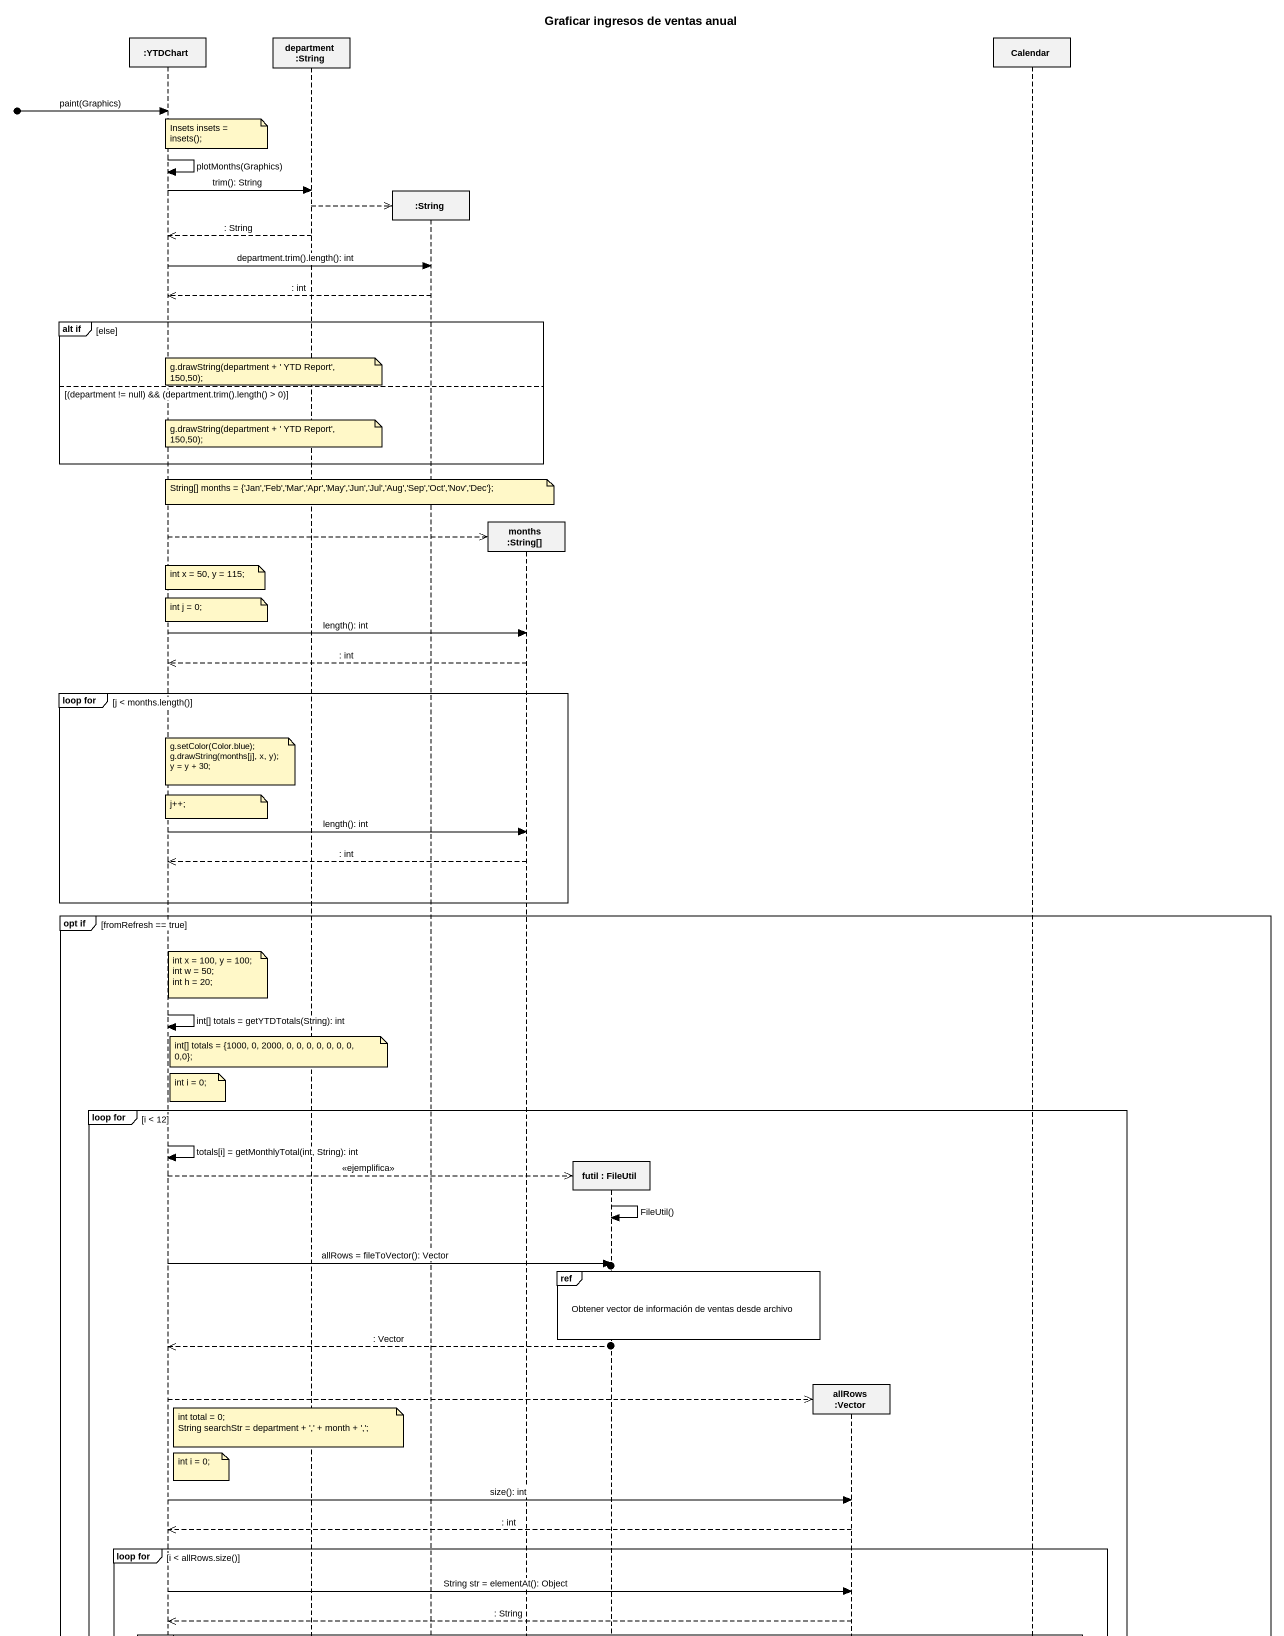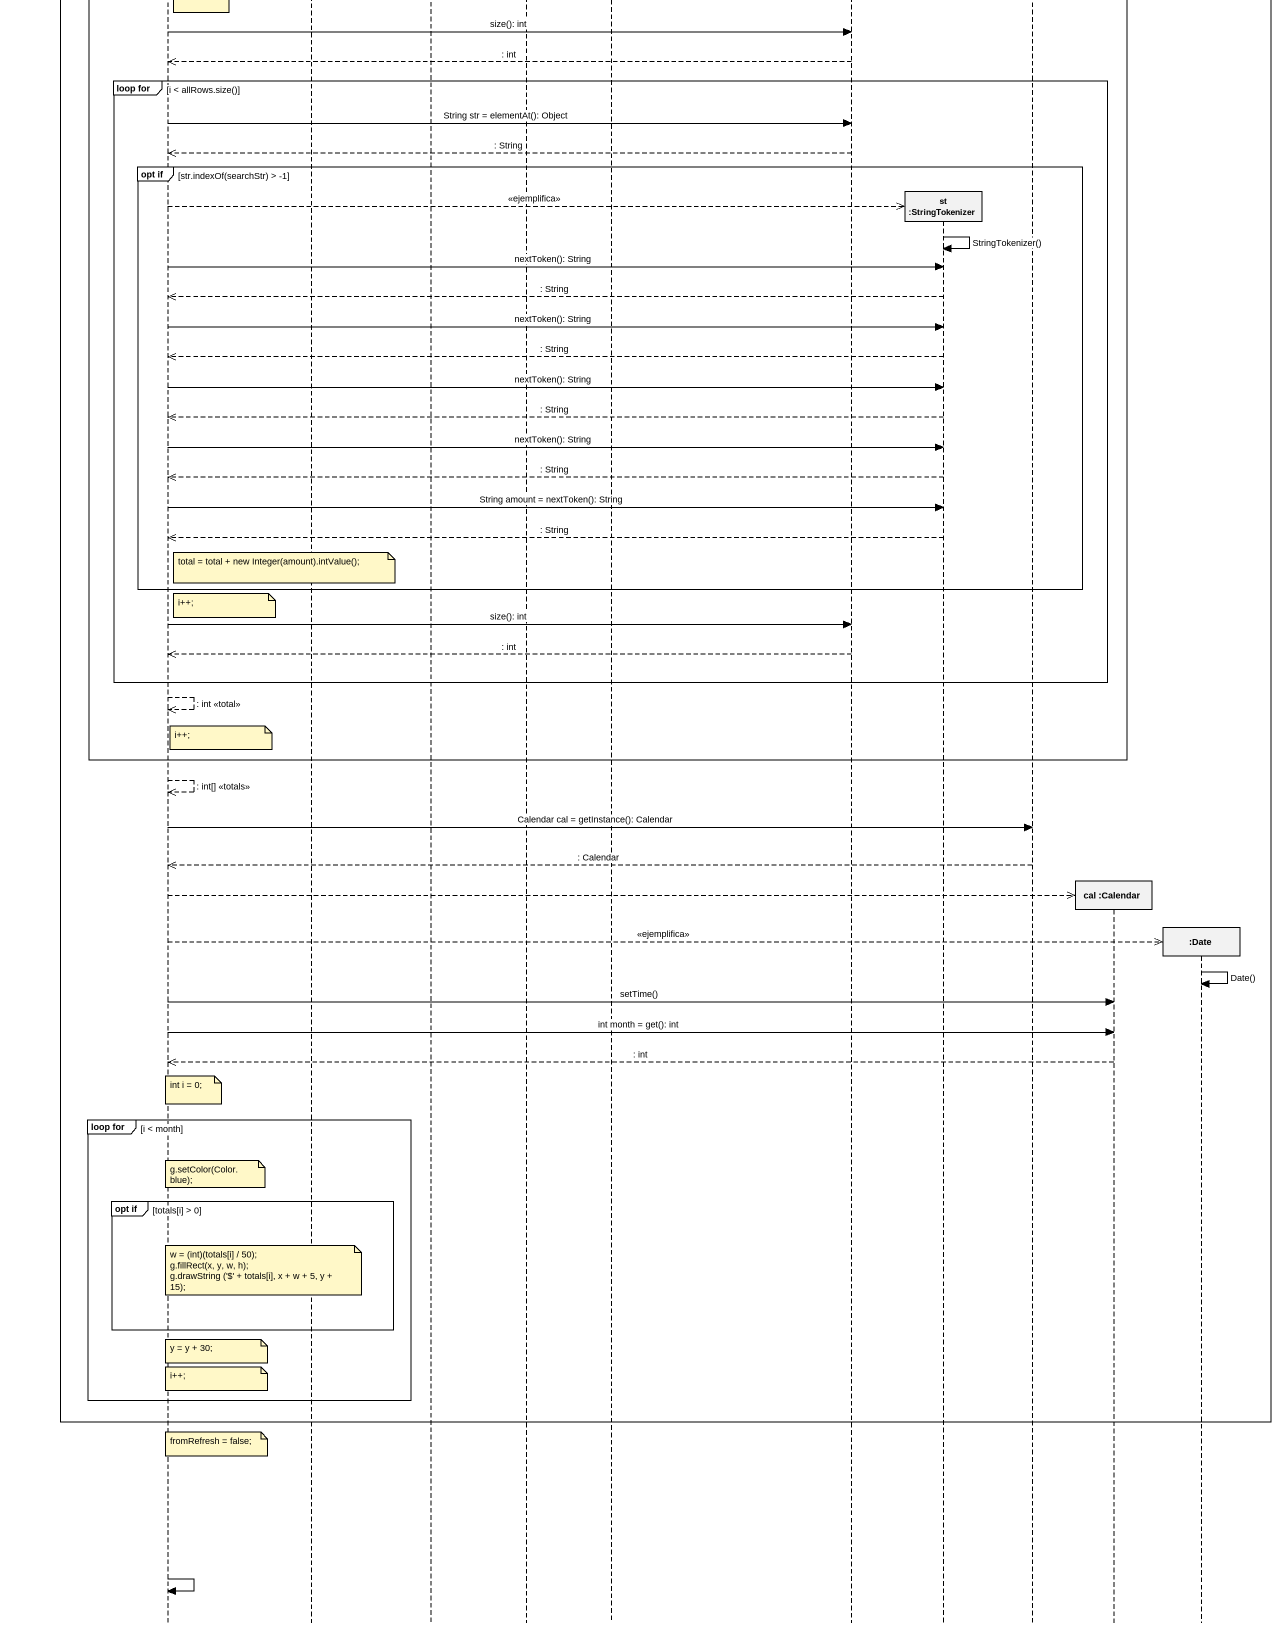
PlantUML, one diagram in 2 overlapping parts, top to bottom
@startuml
title Graficar ingresos de ventas anual
hide footbox
participant ":YTDChart" as YTDChart
participant "department :String" as department_String
participant ":String" as String
participant "months :String[]" as months_String
participant "futil : FileUtil" as futil
participant "allRows :Vector" as allRows_Vector
participant "st :StringTokenizer" as st_StringTokenizer
participant Calendar
participant "cal :Calendar" as cal_Calendar
participant ":Date" as Date

[o-> YTDChart : paint(Graphics)
note over YTDChart : Insets insets = insets();
YTDChart -> YTDChart : plotMonths(Graphics)
YTDChart -> department_String : trim(): String
department_String -->> String **
department_String -->> YTDChart : : String
YTDChart -> String : department.trim().length(): int
String -->> YTDChart : : int
group alt if [else]
  note over department_String : g.drawString(department + ' YTD Report', 150,50);
else (department != null) && (department.trim().length() > 0)
  note over department_String : g.drawString(department + ' YTD Report', 150,50);
end
note over department_String : String[] months = {'Jan','Feb','Mar','Apr','May','Jun','Jul','Aug','Sep','Oct','Nov','Dec'};
YTDChart -->> months_String **
note over YTDChart : int x = 50, y = 115;
note over YTDChart : int j = 0;
YTDChart -> months_String : length(): int
months_String -->> YTDChart : : int
group loop for [j < months.length()]
  note over YTDChart
    g.setColor(Color.blue);
    g.drawString(months[j], x, y);
    y = y + 30;
  end note
  note over YTDChart : j++;
  YTDChart -> months_String : length(): int
  months_String -->> YTDChart : : int
end
group opt if [fromRefresh == true]
  note right of YTDChart
    int x = 100, y = 100;
    int w = 50;
    int h = 20;
  end note
  YTDChart -> YTDChart : int[] totals = getYTDTotals(String): int
  note over department_String : int[] totals = {1000, 0, 2000, 0, 0, 0, 0, 0, 0, 0, 0,0};
  note right of YTDChart : int i = 0;
  group loop for [i < 12]
    YTDChart -> YTDChart : totals[i] = getMonthlyTotal(int, String): int
    YTDChart -->> futil ** : <<ejemplifica>>
    futil -> futil : FileUtil()
    YTDChart -> futil : allRows = fileToVector(): Vector
    ref over futil : Obtener vector de información de ventas desde archivo
    futil -->> YTDChart : : Vector
    YTDChart -->> allRows_Vector **
    note over department_String
      int total = 0;
      String searchStr = department + ',' + month + ',';
    end note
    note right of YTDChart : int i = 0;
    YTDChart -> allRows_Vector : size(): int
    allRows_Vector -->> YTDChart : : int
    group loop for [i < allRows.size()]
      YTDChart -> allRows_Vector : String str = elementAt(): Object
      allRows_Vector -->> YTDChart : : String
      group opt if [str.indexOf(searchStr) > -1]
        YTDChart -->> st_StringTokenizer ** : <<ejemplifica>>
        st_StringTokenizer -> st_StringTokenizer : StringTokenizer()
        YTDChart -> st_StringTokenizer : nextToken(): String
        st_StringTokenizer -->> YTDChart : : String
        YTDChart -> st_StringTokenizer : nextToken(): String
        st_StringTokenizer -->> YTDChart : : String
        YTDChart -> st_StringTokenizer : nextToken(): String
        st_StringTokenizer -->> YTDChart : : String
        YTDChart -> st_StringTokenizer : nextToken(): String
        st_StringTokenizer -->> YTDChart : : String
        YTDChart -> st_StringTokenizer : String amount = nextToken(): String
        st_StringTokenizer -->> YTDChart : : String
        note over department_String : total = total + new Integer(amount).intValue();
      end
      note right of YTDChart : i++;
      YTDChart -> allRows_Vector : size(): int
      allRows_Vector -->> YTDChart : : int
    end
    YTDChart -->> YTDChart : : int <<total>>
    note right of YTDChart : i++;
  end
  YTDChart -->> YTDChart : : int[] <<totals>>
  YTDChart -> Calendar : Calendar cal = getInstance(): Calendar
  Calendar -->> YTDChart : : Calendar
  YTDChart -->> cal_Calendar **
  YTDChart -->> Date ** : <<ejemplifica>>
  Date -> Date : Date()
  YTDChart -> cal_Calendar : setTime()
  YTDChart -> cal_Calendar : int month = get(): int
  cal_Calendar -->> YTDChart : : int
  note over YTDChart : int i = 0;
  group loop for [i < month]
    note over YTDChart : g.setColor(Color.blue);
    group opt if [totals[i] > 0]
      note over department_String
        w = (int)(totals[i] / 50);
        g.fillRect(x, y, w, h);
        g.drawString ('$' + totals[i], x + w + 5, y + 15);
      end note
    end
    note over YTDChart : y = y + 30;
    note over YTDChart : i++;
  end
end
note over YTDChart : fromRefresh = false;
YTDChart -> YTDChart
@enduml
